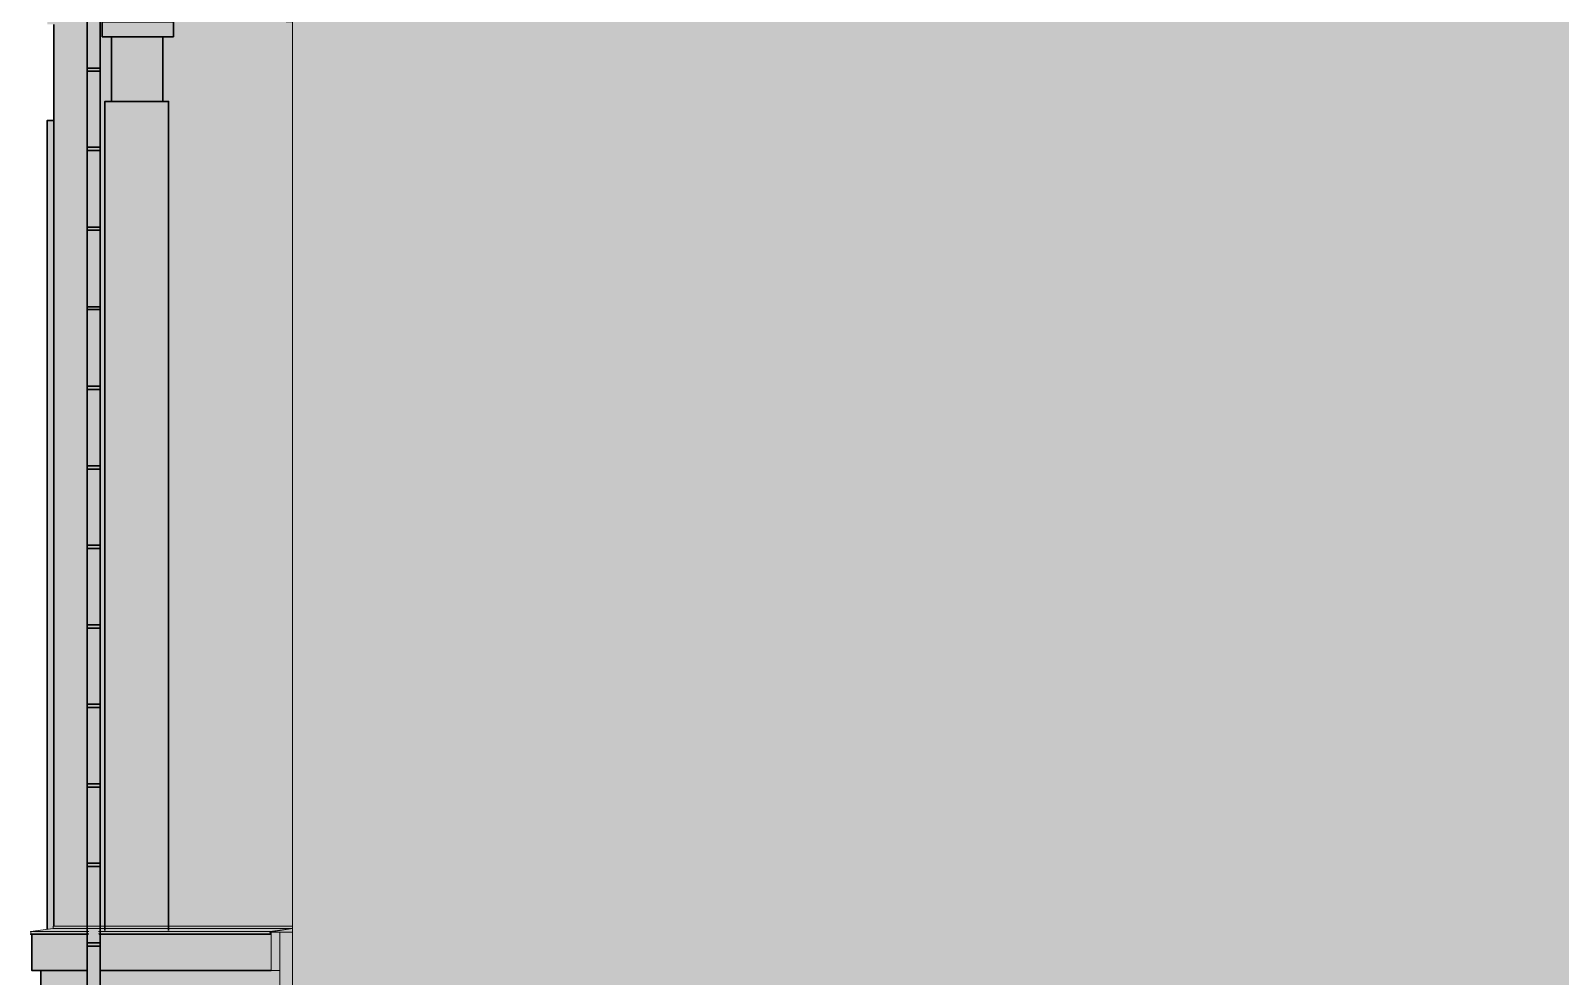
# Model space of a CAD drawing. Header units: millimetres. Extents: x -11345 to 411485, y -9810 to 73012.
# Drawn here: x 332392 to 344403, y 3986 to 11413 of the extents above; entities that cross this region are included whole.
import ezdxf

# ---------------------------------------------------------------- set-up
doc = ezdxf.new("R2010")
doc.units = ezdxf.units.MM
for name, color, linetype in [('PDF _Линии', 7, 'Continuous'), ('PDF _Стены наружные', 7, 'Continuous'), ('PDF _Стены отделка', 7, 'Continuous'), ('PDF _Узлы', 7, 'Continuous')]:
    doc.layers.add(name, color=color, linetype=linetype)
for name, color, linetype, true_color in [('PDF _Обобщенные модели', 7, 'Continuous', 0xb5bcbf), ('PDF _Ограждение', 7, 'Continuous', 0x7f7f7f), ('PDF _Стены штриховка поверхности', 7, 'Continuous', 0xcacbcc)]:
    doc.layers.add(name, color=color, linetype=linetype, true_color=true_color)

msp = doc.modelspace()

# ---------------------------------------------------------------- hatches: boundary and pattern name
at = {"layer": 'PDF _Обобщенные модели', "transparency": 33554559}
h = msp.add_hatch(color=256, dxfattribs=at)
h.paths.add_polyline_path([(332933.43573, 15047.23301), (332933.43573, 15042.99997), (332937.66877, 15047.23301), (332937.66877, 15055.69908)])
h.paths.add_polyline_path([(332844.54192, 15034.53389), (332844.54192, 15040.88345), (332848.77496, 15034.53389), (332852.16139, 15027.76103), (332848.77496, 15030.30085)])
h.paths.add_polyline_path([(332929.20269, 15030.30085), (332924.96965, 15021.83478), (332924.96965, 15026.06781)], flags=0)
h.paths.add_polyline_path([(332912.27054, 15013.3687), (332905.92098, 15011.25218), (332908.0375, 15013.3687)], flags=0)
h.paths.add_polyline_path([(332929.20269, -293.29797), (332924.96965, -293.29797), (332920.73661, -289.06493), (332920.73661, -286.94841), (332924.96965, -289.06493)], flags=0)
h.paths.add_polyline_path([(332861.47407, 15013.3687), (332865.70711, 15013.3687), (332874.17319, 15009.13566)], flags=0)
h.paths.add_polyline_path([(332844.54192, 15017.60174), (332848.77496, 15013.3687), (332848.77496, 15009.13566), (332853.008, 15009.13566), (332857.24104, 15004.90262), (332848.77496, 15009.13566), (332844.54192, 15013.3687)], flags=0)
h.paths.add_polyline_path([(332869.94015, 15017.60174), (332878.40623, 15017.60174), (332886.87231, 15013.3687)], flags=0)
h.paths.add_polyline_path([(332920.73661, 15026.06781), (332920.73661, 15021.83478), (332924.96965, 15013.3687), (332924.96965, 15009.13566), (332920.73661, 15004.90262), (332912.27054, 15000.66958), (332903.80446, 14996.43655), (332916.50357, 15004.90262), (332920.73661, 15009.13566), (332924.96965, 15009.13566), (332920.73661, 15013.3687), (332920.73661, 15021.83478), (332916.50357, 15017.60174), (332916.50357, 15021.83478)], flags=0)
h.paths.add_polyline_path([(332929.20269, 15360.47784), (332924.96965, 15352.01177), (332908.0375, 15339.31265), (332886.87231, 15335.07961), (332876.28971, 15339.31265), (332878.40623, 15339.31265), (332886.87231, 15335.07961), (332895.33838, 15339.31265), (332903.80446, 15339.31265), (332908.0375, 15343.54569), (332924.96965, 15352.01177), (332924.96965, 15356.24481)], flags=0)
h.paths.add_polyline_path([(332941.9018, 15375.71678), (332941.9018, 15377.41), (332956.01193, 15397.16418), (332950.36788, 15385.87607)], flags=0)
h.paths.add_polyline_path([(332793.74546, 15428.20646), (332793.74546, 15394.34215), (332789.51242, 15385.87607), (332793.74546, 15377.41), (332802.21154, 15356.24481), (332810.67761, 15343.54569), (332814.91065, 15335.07961), (332840.30888, 15275.81708), (332840.30888, 15225.02062), (332836.07584, 15225.02062), (332836.07584, 15182.69023), (332840.30888, 15051.46604), (332840.30888, 15047.23301), (332836.07584, 15055.69908), (332836.07584, 15047.23301), (332840.30888, 15042.99997), (332840.30888, 15034.53389), (332836.07584, 15047.23301), (332836.07584, 6098.58994), (332840.30888, 5497.49849), (332836.07584, 5497.49849), (332836.07584, 4341.87902), (332840.30888, 4337.64599), (332848.77496, 4337.64599), (332844.54192, 4320.71383), (332848.77496, 4320.71383), (332844.54192, 4316.48079), (332836.07584, 4316.48079), (332836.07584, 244.2979), (332891.10534, 244.2979), (332903.80446, 231.59879), (332903.80446, 214.66663), (332899.57142, 210.4336), (332891.10534, 206.20056), (332891.10534, 201.96752), (332903.80446, 201.96752), (332903.80446, -382.19177), (332908.0375, -377.95873), (332912.27054, -377.95873), (332924.96965, -365.25962), (332929.20269, -361.02658), (332937.66877, -344.09443), (332937.66877, -335.62835), (332933.43573, -322.92924), (332937.66877, -331.39531), (332937.66877, 4316.48079), (332929.20269, 4316.48079), (332924.96965, 4320.71383), (332929.20269, 4320.71383), (332924.96965, 4337.64599), (332933.43573, 4337.64599), (332937.66877, 4341.87902), (332937.66877, 15038.76693), (332933.43573, 15038.76693), (332935.97555, 15033.68728), (332933.43573, 15026.06781), (332933.43573, 15038.76693), (332929.20269, 15034.53389), (332933.43573, 15051.46604), (332937.66877, 15064.16516), (332937.66877, 15106.49554), (332933.43573, 15182.69023), (332937.66877, 15182.69023), (332937.66877, 15275.81708), (332963.067, 15335.07961), (332963.067, 15339.31265), (332971.53307, 15352.01177), (332971.53307, 15360.47784), (332984.23219, 15385.87607), (332979.99915, 15402.80823), (332979.99915, 15428.20646), (332984.23219, 15445.13861), (332975.76611, 15428.20646), (332967.30003, 15415.50734), (332967.30003, 15411.2743), (332963.067, 15407.04127), (332963.067, 15411.2743), (332988.46523, 15453.60469), (332992.69826, 15462.07076), (332975.76611, 15462.07076), (332971.53307, 15453.60469), (332954.60092, 15411.2743), (332950.36788, 15407.04127), (332924.96965, 15377.41), (332891.10534, 15373.17696), (332861.47407, 15377.41), (332857.24104, 15377.41), (332848.77496, 15385.87607), (332827.60977, 15411.2743), (332806.44458, 15462.07076), (332781.04635, 15462.07076), (332810.67761, 15411.2743), (332827.60977, 15385.87607), (332831.84281, 15377.41), (332836.07584, 15373.17696), (332840.30888, 15366.8274), (332831.84281, 15377.41), (332823.37673, 15385.87607), (332819.14369, 15394.34215), (332810.67761, 15407.04127), (332806.44458, 15415.50734), (332797.9785, 15428.20646), (332785.27938, 15449.37165)], flags=0)
for points in [[(332840.30888, 11118.97342), (332840.30888, 11123.20646), (332836.07584, 11123.20646), (332831.84281, 11118.97342), (332836.07584, 11114.74038), (332840.30888, 11114.74038)], [(332840.30888, 11093.57519), (332840.30888, 11097.80823), (332836.07584, 11097.80823), (332831.84281, 11093.57519), (332836.07584, 11089.34215), (332840.30888, 11089.34215)], [(332941.9018, 11118.97342), (332941.9018, 11123.20646), (332937.66877, 11123.20646), (332933.43573, 11118.97342), (332937.66877, 11114.74038), (332941.9018, 11114.74038)], [(332941.9018, 11093.57519), (332941.9018, 11097.80823), (332937.66877, 11097.80823), (332933.43573, 11093.57519), (332937.66877, 11089.34215), (332941.9018, 11089.34215)], [(332840.30888, 10496.71678), (332840.30888, 10500.94982), (332836.07584, 10500.94982), (332831.84281, 10496.71678), (332836.07584, 10492.48374), (332840.30888, 10492.48374)], [(332840.30888, 10471.31855), (332840.30888, 10475.55159), (332836.07584, 10475.55159), (332831.84281, 10471.31855), (332836.07584, 10467.08551), (332840.30888, 10467.08551)], [(332941.9018, 10496.71678), (332941.9018, 10500.94982), (332937.66877, 10500.94982), (332933.43573, 10496.71678), (332937.66877, 10492.48374), (332941.9018, 10492.48374)], [(332941.9018, 10471.31855), (332941.9018, 10475.55159), (332937.66877, 10475.55159), (332933.43573, 10471.31855), (332937.66877, 10467.08551), (332941.9018, 10467.08551)], [(332840.30888, 9870.22711), (332840.30888, 9874.46014), (332836.07584, 9874.46014), (332831.84281, 9870.22711), (332836.07584, 9865.99407), (332840.30888, 9865.99407)], [(332941.9018, 9870.22711), (332941.9018, 9874.46014), (332937.66877, 9874.46014), (332933.43573, 9870.22711), (332937.66877, 9865.99407), (332941.9018, 9865.99407)], [(332840.30888, 9844.82888), (332840.30888, 9849.06191), (332836.07584, 9849.06191), (332831.84281, 9844.82888), (332836.07584, 9840.59584), (332840.30888, 9840.59584)], [(332941.9018, 9844.82888), (332941.9018, 9849.06191), (332937.66877, 9849.06191), (332933.43573, 9844.82888), (332937.66877, 9840.59584), (332941.9018, 9840.59584)], [(332840.30888, 9243.73743), (332840.30888, 9247.97047), (332836.07584, 9247.97047), (332831.84281, 9243.73743), (332836.07584, 9239.50439), (332840.30888, 9239.50439)], [(332840.30888, 9222.57224), (332840.30888, 9226.80528), (332836.07584, 9226.80528), (332831.84281, 9222.57224), (332836.07584, 9218.3392), (332840.30888, 9218.3392)], [(332941.9018, 9243.73743), (332941.9018, 9247.97047), (332937.66877, 9247.97047), (332933.43573, 9243.73743), (332937.66877, 9239.50439), (332941.9018, 9239.50439)], [(332941.9018, 9222.57224), (332941.9018, 9226.80528), (332937.66877, 9226.80528), (332933.43573, 9222.57224), (332937.66877, 9218.3392), (332941.9018, 9218.3392)], [(332840.30888, 8621.48079), (332840.30888, 8625.71383), (332836.07584, 8625.71383), (332831.84281, 8621.48079), (332836.07584, 8617.24776), (332840.30888, 8617.24776)], [(332840.30888, 8596.08256), (332840.30888, 8600.3156), (332836.07584, 8600.3156), (332831.84281, 8596.08256), (332836.07584, 8591.84953), (332840.30888, 8591.84953)], [(332941.9018, 8621.48079), (332941.9018, 8625.71383), (332937.66877, 8625.71383), (332933.43573, 8621.48079), (332937.66877, 8617.24776), (332941.9018, 8617.24776)], [(332941.9018, 8596.08256), (332941.9018, 8600.3156), (332937.66877, 8600.3156), (332933.43573, 8596.08256), (332937.66877, 8591.84953), (332941.9018, 8591.84953)], [(332840.30888, 7994.99112), (332840.30888, 7999.22416), (332836.07584, 7999.22416), (332831.84281, 7994.99112), (332836.07584, 7990.75808), (332840.30888, 7990.75808)], [(332840.30888, 7969.59289), (332840.30888, 7973.82593), (332836.07584, 7973.82593), (332831.84281, 7969.59289), (332836.07584, 7965.35985), (332840.30888, 7965.35985)], [(332941.9018, 7994.99112), (332941.9018, 7999.22416), (332937.66877, 7999.22416), (332933.43573, 7994.99112), (332937.66877, 7990.75808), (332941.9018, 7990.75808)], [(332941.9018, 7969.59289), (332941.9018, 7973.82593), (332937.66877, 7973.82593), (332933.43573, 7969.59289), (332937.66877, 7965.35985), (332941.9018, 7965.35985)], [(332840.30888, 7372.73448), (332840.30888, 7376.96752), (332836.07584, 7376.96752), (332831.84281, 7372.73448), (332836.07584, 7368.50144), (332840.30888, 7368.50144)], [(332840.30888, 7347.33625), (332840.30888, 7351.56929), (332836.07584, 7351.56929), (332831.84281, 7347.33625), (332836.07584, 7343.10321), (332840.30888, 7343.10321)], [(332941.9018, 7372.73448), (332941.9018, 7376.96752), (332937.66877, 7376.96752), (332933.43573, 7372.73448), (332937.66877, 7368.50144), (332941.9018, 7368.50144)], [(332941.9018, 7347.33625), (332941.9018, 7351.56929), (332937.66877, 7351.56929), (332933.43573, 7347.33625), (332937.66877, 7343.10321), (332941.9018, 7343.10321)], [(332840.30888, 6746.24481), (332840.30888, 6750.47784), (332836.07584, 6750.47784), (332831.84281, 6746.24481), (332836.07584, 6742.01177), (332840.30888, 6742.01177)], [(332941.9018, 6746.24481), (332941.9018, 6750.47784), (332937.66877, 6750.47784), (332933.43573, 6746.24481), (332937.66877, 6742.01177), (332941.9018, 6742.01177)], [(332840.30888, 6720.84658), (332840.30888, 6725.07961), (332836.07584, 6725.07961), (332831.84281, 6720.84658), (332836.07584, 6716.61354), (332840.30888, 6716.61354)], [(332941.9018, 6720.84658), (332941.9018, 6725.07961), (332937.66877, 6725.07961), (332933.43573, 6720.84658), (332937.66877, 6716.61354), (332941.9018, 6716.61354)], [(332840.30888, 6123.98817), (332840.30888, 6128.22121), (332836.07584, 6128.22121), (332831.84281, 6123.98817), (332836.07584, 6119.75513), (332840.30888, 6119.75513)], [(332941.9018, 6123.98817), (332941.9018, 6128.22121), (332937.66877, 6128.22121), (332933.43573, 6123.98817), (332937.66877, 6119.75513), (332941.9018, 6119.75513)], [(332840.30888, 6098.58994), (332840.30888, 6102.82298), (332836.07584, 6102.82298), (332831.84281, 6098.58994), (332836.07584, 6094.3569), (332840.30888, 6094.3569)], [(332941.9018, 6098.58994), (332941.9018, 6102.82298), (332937.66877, 6102.82298), (332933.43573, 6098.58994), (332937.66877, 6094.3569), (332941.9018, 6094.3569)], [(332840.30888, 5497.49849), (332840.30888, 5501.73153), (332836.07584, 5501.73153), (332831.84281, 5497.49849), (332836.07584, 5493.26545), (332840.30888, 5493.26545)], [(332840.30888, 5472.10026), (332840.30888, 5476.3333), (332836.07584, 5476.3333), (332831.84281, 5472.10026), (332836.07584, 5467.86722), (332840.30888, 5467.86722)], [(332941.9018, 5497.49849), (332941.9018, 5501.73153), (332937.66877, 5501.73153), (332933.43573, 5497.49849), (332937.66877, 5493.26545), (332941.9018, 5493.26545)], [(332941.9018, 5472.10026), (332941.9018, 5476.3333), (332937.66877, 5476.3333), (332933.43573, 5472.10026), (332937.66877, 5467.86722), (332941.9018, 5467.86722)], [(332840.30888, 4875.24186), (332840.30888, 4879.47489), (332836.07584, 4879.47489), (332831.84281, 4875.24186), (332836.07584, 4871.00882), (332840.30888, 4871.00882)], [(332840.30888, 4849.84363), (332840.30888, 4854.07666), (332836.07584, 4854.07666), (332831.84281, 4849.84363), (332836.07584, 4845.61059), (332840.30888, 4845.61059)], [(332941.9018, 4875.24186), (332941.9018, 4879.47489), (332937.66877, 4879.47489), (332933.43573, 4875.24186), (332937.66877, 4871.00882), (332941.9018, 4871.00882)], [(332941.9018, 4849.84363), (332941.9018, 4854.07666), (332937.66877, 4854.07666), (332933.43573, 4849.84363), (332937.66877, 4845.61059), (332941.9018, 4845.61059)], [(332941.9018, 4248.75218), (332941.9018, 4252.98522), (332937.66877, 4252.98522), (332933.43573, 4248.75218), (332937.66877, 4244.51914), (332941.9018, 4244.51914)], [(332941.9018, 4223.35395), (332941.9018, 4227.58699), (332937.66877, 4227.58699), (332933.43573, 4223.35395), (332937.66877, 4219.12091), (332941.9018, 4219.12091)]]:
    msp.add_hatch(color=7, dxfattribs=at).paths.add_polyline_path(points)
at = {"layer": 'PDF _Ограждение', "true_color": 0x373f43, "transparency": 33554559}
h = msp.add_hatch(color=149, dxfattribs=at)
h.paths.add_polyline_path([(332836.07584, 4379.97637), (332569.39443, 4379.97637), (332569.39443, 4363.04422), (332421.23809, 4341.87902), (332408.53897, 4337.64599), (332840.30888, 4337.64599), (332836.07584, 4341.87902)])
h.paths.add_polyline_path([(332848.77496, 4333.41295), (332848.77496, 4337.64599), (332391.60682, 4333.41295), (332395.83986, 4333.41295), (332395.83986, 4320.71383), (332391.60682, 4320.71383), (332391.60682, 4316.48079), (332844.54192, 4316.48079), (332848.77496, 4320.71383), (332844.54192, 4320.71383), (332844.54192, 4333.41295)])
msp.add_hatch(color=149, dxfattribs=at).paths.add_polyline_path([(334448.86346, 4379.97637), (333475.26464, 4379.97637), (333475.26464, 4346.11206), (332975.76611, 4346.11206), (332975.76611, 4379.97637), (332937.66877, 4379.97637), (332937.66877, 4341.87902), (332933.43573, 4337.64599), (332924.96965, 4337.64599), (332929.20269, 4320.71383), (332924.96965, 4320.71383), (332929.20269, 4316.48079), (334271.07584, 4316.48079), (334271.07584, 4320.71383), (334275.30888, 4320.71383), (334271.07584, 4337.64599), (334283.77496, 4337.64599), (334300.70711, 4341.87902), (334347.27054, 4346.11206), (334448.86346, 4363.04422)])
at = {"layer": 'PDF _Ограждение', "transparency": 33554559}
for points in [[(334275.30888, 4320.71383), (334275.30888, 4324.94687), (334271.07584, 4324.94687), (334266.84281, 4320.71383), (334271.07584, 4316.48079), (334275.30888, 4316.48079)], [(334275.30888, 4320.71383), (334275.30888, 4324.94687), (334271.07584, 4324.94687), (334266.84281, 4320.71383), (334271.07584, 4316.48079), (334275.30888, 4316.48079)], [(334453.09649, 4379.97637), (334453.09649, 4384.20941), (334448.86346, 4384.20941), (334444.63042, 4379.97637), (334448.86346, 4375.74333), (334453.09649, 4375.74333)]]:
    msp.add_hatch(color=7, dxfattribs=at).paths.add_polyline_path(points)
at = {"layer": 'PDF _Стены наружные', "true_color": 0xe2e2e2, "transparency": 33554687}
msp.add_hatch(color=254, dxfattribs=at).paths.add_polyline_path([(334448.86346, 4333.41295), (334279.54192, 4333.41295), (334279.54192, 4032.86722), (334347.27054, 4032.86722), (334347.27054, 3258.22121), (332937.66877, 3258.22121), (332937.66877, 3173.56044), (334347.27054, 3173.56044), (334347.27054, 2805.2861), (334419.23219, 2805.2861), (334419.23219, 2720.62534), (332937.66877, 2720.62534), (332937.66877, 2635.96457), (333064.65992, 2635.96457), (334448.86346, 2640.19761)])
at = {"layer": 'PDF _Стены штриховка поверхности', "true_color": 0xfbfbf4, "transparency": 33554687}
h = msp.add_hatch(color=7, dxfattribs=at)
h.paths.add_polyline_path([(334448.86346, 12291.52504), (334448.86346, 12312.69023), (334436.16434, 12308.4572), (334427.69826, 12308.4572), (334398.067, 12304.22416), (334398.067, 12291.52504)])
h.paths.add_polyline_path([(334448.86346, 14611.23006), (334398.067, 14611.23006), (334398.067, 14962.57224), (334381.13484, 14962.57224), (334381.13484, 15064.16516), (334359.96965, 15064.16516), (334359.96965, 15161.52504), (334338.80446, 15161.52504), (334338.80446, 15195.38935), (334220.27938, 15225.02062), (334177.949, 15237.71973), (334152.55077, 15225.02062), (334084.82216, 15195.38935), (334025.55962, 15161.52504), (334012.86051, 15157.292), (334012.86051, 15352.01177), (334004.39443, 15364.71088), (332975.76611, 15364.71088), (332967.30003, 15352.01177), (332937.66877, 15275.81708), (332937.66877, 12329.62239), (333022.32953, 12329.62239), (333022.32953, 12278.82593), (332937.66877, 12278.82593), (332937.66877, 4379.97637), (332975.76611, 4379.97637), (332975.76611, 4346.11206), (333475.26464, 4346.11206), (333475.26464, 4379.97637), (334448.86346, 4379.97637), (334448.86346, 11483.01472), (334398.067, 11483.01472), (334398.067, 12134.90262), (334364.20269, 12134.90262), (334364.20269, 12299.99112), (334355.73661, 12295.75808), (334359.96965, 12291.52504), (334359.96965, 12283.05897), (334355.73661, 12283.05897), (334355.73661, 12278.82593), (333424.46818, 12278.82593), (333420.23514, 12291.52504), (333420.23514, 14293.75218), (333424.46818, 14293.75218), (333424.46818, 14492.70498), (333428.70121, 14492.70498), (333424.46818, 14293.75218), (333424.46818, 12329.62239), (334427.69826, 12329.62239), (334427.69826, 12308.4572), (334444.63042, 12312.69023), (334448.86346, 12312.69023)])
for points in [[(332573.62747, 11461.84953), (332573.62747, 4379.97637), (332836.07584, 4379.97637), (332836.07584, 12278.82593), (332488.9667, 12278.82593), (332488.9667, 12134.90262), (332522.83101, 12134.90262), (332522.83101, 11461.84953)], [(332522.83101, 10708.3687), (332522.83101, 4354.57814), (332569.39443, 4363.04422), (332573.62747, 10708.3687)], [(334448.86346, 4333.41295), (334448.86346, 4363.04422), (334271.07584, 4333.41295), (334275.30888, 4320.71383), (334271.07584, 4320.71383), (334271.07584, 4316.48079), (332937.66877, 4316.48079), (332937.66877, 4032.86722), (334279.54192, 4032.86722), (334279.54192, 4333.41295)], [(332836.07584, 4316.48079), (332400.07289, 4316.48079), (332400.07289, 4032.86722), (332836.07584, 4032.86722)]]:
    msp.add_hatch(color=7, dxfattribs=at).paths.add_polyline_path(points)
at = {"layer": 'PDF _Стены штриховка поверхности', "transparency": 33554687}
for points in [[(332836.07584, 3258.22121), (332836.07584, 4032.86722), (332472.03455, 4032.86722), (332472.03455, 3579.93212), (332543.9962, 3579.93212), (332543.9962, 3258.22121)], [(332937.66877, 4032.86722), (332937.66877, 3258.22121), (334347.27054, 3258.22121), (334347.27054, 4032.86722)]]:
    msp.add_hatch(color=256, dxfattribs=at).paths.add_polyline_path(points)
at = {"layer": 'PDF _Узлы', "true_color": 0x939393, "transparency": 33554687}
msp.add_hatch(color=252, dxfattribs=at).paths.add_polyline_path([(346720.44163, 15474.76988), (340154.99915, 18459.06191), (340370.8841, 18353.23596), (334271.07584, 15474.76988), (334224.51242, 15449.37165), (334012.86051, 15352.01177), (334012.86051, 15157.292), (334025.55962, 15161.52504), (334177.949, 15237.71973), (334448.86346, 15161.52504), (334448.86346, -670.03838), (336417.22629, -670.03838), (339291.45933, -686.97053), (348904.68941, -686.97053), (352286.88705, -737.76699), (353552.56552, -737.76699), (353552.56552, 3300.55159), (354035.13189, 3237.05602), (354035.13189, 3309.01767), (346132.0493, 4346.11206), (346132.0493, 15449.37165), (346335.23514, 15352.01177), (346568.05225, 15237.71973), (346720.44163, 15161.52504)])

# ---------------------------------------------------------------- linework, layer by layer
at = {"layer": 'PDF _Линии', "lineweight": 9}
msp.add_lwpolyline([(353552.56552, 3300.55159), (354035.13189, 3237.05602), (354035.13189, 3309.01767), (352981.10534, 3444.47489), (346132.0493, 4346.11206), (346132.0493, 15449.37165), (346720.44163, 15161.52504), (346720.44163, 15474.76988), (340154.99915, 18459.06191), (340370.8841, 18353.23596), (334012.86051, 15352.01177), (334012.86051, 15157.292), (334177.949, 15237.71973), (334448.86346, 15161.52504), (334448.86346, -670.03838), (336417.22629, -670.03838), (339240.66287, -686.97053), (345374.33543, -686.97053), (348904.68941, -686.97053), (352341.91655, -737.76699), (353552.56552, -737.76699)], close=True, dxfattribs=at)
at = {"layer": 'PDF _Линии', "lineweight": 30}
for points in [[(332836.07584, 14852.51324), (332836.07584, 244.2979)], [(332937.66877, -136.67555), (332937.66877, 14852.51324)], [(332573.62747, 11461.84953), (332573.62747, 4379.97637)], [(333026.56257, 11364.48964), (333026.56257, 10856.52504)], [(333428.70121, 10856.52504), (333428.70121, 11364.48964)], [(333475.26464, 4346.11206), (333475.26464, 10856.52504), (332975.76611, 10856.52504), (332975.76611, 4346.11206)], [(332522.83101, 4354.57814), (332522.83101, 10708.3687), (332573.62747, 10708.3687)], [(334279.54192, 4333.41295), (334271.07584, 4333.41295)], [(332400.07289, 4316.48079), (332400.07289, 4032.86722), (332836.07584, 4032.86722)], [(332472.03455, 4032.86722), (332472.03455, 3579.93212), (332836.07584, 3579.93212)], [(332937.66877, 4032.86722), (334279.54192, 4032.86722)]]:
    msp.add_lwpolyline(points, dxfattribs=at)
for points in [[(332954.60092, 11364.48964), (333513.36198, 11364.48964), (333513.36198, 11483.01472), (332954.60092, 11483.01472)], [(332937.66877, 11093.57519), (332937.66877, 11118.97342), (332886.87231, 11118.97342), (332836.07584, 11118.97342), (332836.07584, 11093.57519), (332886.87231, 11093.57519)], [(332937.66877, 10471.31855), (332937.66877, 10496.71678), (332886.87231, 10496.71678), (332836.07584, 10496.71678), (332836.07584, 10471.31855), (332886.87231, 10471.31855)], [(332937.66877, 9844.82888), (332937.66877, 9870.22711), (332886.87231, 9870.22711), (332836.07584, 9870.22711), (332836.07584, 9844.82888), (332886.87231, 9844.82888)], [(332937.66877, 9222.57224), (332937.66877, 9243.73743), (332886.87231, 9243.73743), (332836.07584, 9243.73743), (332836.07584, 9222.57224), (332886.87231, 9222.57224)], [(332937.66877, 8596.08256), (332937.66877, 8621.48079), (332886.87231, 8621.48079), (332836.07584, 8621.48079), (332836.07584, 8596.08256), (332886.87231, 8596.08256)], [(332937.66877, 7969.59289), (332937.66877, 7994.99112), (332886.87231, 7994.99112), (332836.07584, 7994.99112), (332836.07584, 7969.59289), (332886.87231, 7969.59289)], [(332937.66877, 7347.33625), (332937.66877, 7372.73448), (332886.87231, 7372.73448), (332836.07584, 7372.73448), (332836.07584, 7347.33625), (332886.87231, 7347.33625)], [(332937.66877, 6720.84658), (332937.66877, 6746.24481), (332886.87231, 6746.24481), (332836.07584, 6746.24481), (332836.07584, 6720.84658), (332886.87231, 6720.84658)], [(332937.66877, 6098.58994), (332937.66877, 6123.98817), (332886.87231, 6123.98817), (332836.07584, 6123.98817), (332836.07584, 6098.58994), (332886.87231, 6098.58994)], [(332937.66877, 5472.10026), (332937.66877, 5497.49849), (332886.87231, 5497.49849), (332836.07584, 5497.49849), (332836.07584, 5472.10026), (332886.87231, 5472.10026)], [(332937.66877, 4849.84363), (332937.66877, 4875.24186), (332886.87231, 4875.24186), (332836.07584, 4875.24186), (332836.07584, 4849.84363), (332886.87231, 4849.84363)], [(332937.66877, 4223.35395), (332937.66877, 4248.75218), (332886.87231, 4248.75218), (332836.07584, 4248.75218), (332836.07584, 4223.35395), (332886.87231, 4223.35395)]]:
    msp.add_lwpolyline(points, close=True, dxfattribs=at)
at = {"layer": 'PDF _Ограждение', "color": 7, "lineweight": 9}
for points in [[(332844.54192, 4316.48079), (332391.60682, 4316.48079), (332391.60682, 4320.71383), (332395.83986, 4320.71383), (332391.60682, 4337.64599), (332569.39443, 4363.04422), (332569.39443, 4379.97637)], [(332848.77496, 4337.64599), (332391.60682, 4337.64599)], [(334271.07584, 4337.64599), (332924.96965, 4337.64599)], [(332848.77496, 4320.71383), (332391.60682, 4320.71383)], [(332844.54192, 4320.71383), (332395.83986, 4320.71383)], [(332924.96965, 4320.71383), (334271.07584, 4320.71383), (334275.30888, 4320.71383), (332929.20269, 4320.71383)], [(334271.07584, 4316.48079), (332929.20269, 4316.48079)], [(334275.30888, 4316.48079), (334271.07584, 4316.48079), (334271.07584, 4320.71383), (334275.30888, 4320.71383)]]:
    msp.add_lwpolyline(points, dxfattribs=at)
at = {"layer": 'PDF _Ограждение', "color": 7, "lineweight": 9, "ltscale": 9.736332}
for points in [[(334448.86346, 4379.97637), (332569.39443, 4379.97637)], [(334448.86346, 4363.04422), (332569.39443, 4363.04422)]]:
    msp.add_lwpolyline(points, dxfattribs=at)
at = {"layer": 'PDF _Ограждение', "color": 7, "lineweight": 18}
msp.add_lwpolyline([(334448.86346, 4379.97637), (334448.86346, 4363.04422), (334271.07584, 4337.64599), (334275.30888, 4320.71383), (334271.07584, 4320.71383), (334271.07584, 4316.48079), (334275.30888, 4316.48079), (334271.07584, 4320.71383), (334275.30888, 4320.71383), (334271.07584, 4333.41295), (334448.86346, 4363.04422)], dxfattribs=at)
at = {"layer": 'PDF _Ограждение', "color": 149, "lineweight": 0, "true_color": 0x373f43}
msp.add_lwpolyline([(334448.86346, 4363.04422), (334448.86346, 4363.04422), (334448.86346, 4363.04422)], close=True, dxfattribs=at)
for points in [[(332844.54192, 4320.71383), (332463.56847, 4320.71383), (332844.54192, 4320.71383)], [(334275.30888, 4320.71383), (334275.30888, 4320.71383), (334275.30888, 4320.71383)]]:
    msp.add_lwpolyline(points, dxfattribs=at)
at = {"layer": 'PDF _Стены отделка', "lineweight": 9}
for points in [[(334448.86346, 10674.50439), (334448.86346, 11483.01472), (334398.067, 11483.01472), (334398.067, 12321.15631), (334364.20269, 12321.15631), (334364.20269, 12134.90262), (334398.067, 12134.90262)], [(334448.86346, 8414.06191), (334448.86346, 6615.02062)], [(334448.86346, 4333.41295), (334279.54192, 4333.41295), (334279.54192, 4032.86722), (334347.27054, 4032.86722)], [(334347.27054, 4333.41295), (334347.27054, 3029.63714), (334419.23219, 3029.63714), (334419.23219, 2720.62534), (334448.86346, 2720.62534)]]:
    msp.add_lwpolyline(points, dxfattribs=at)

doc.saveas('drawing.dxf')
